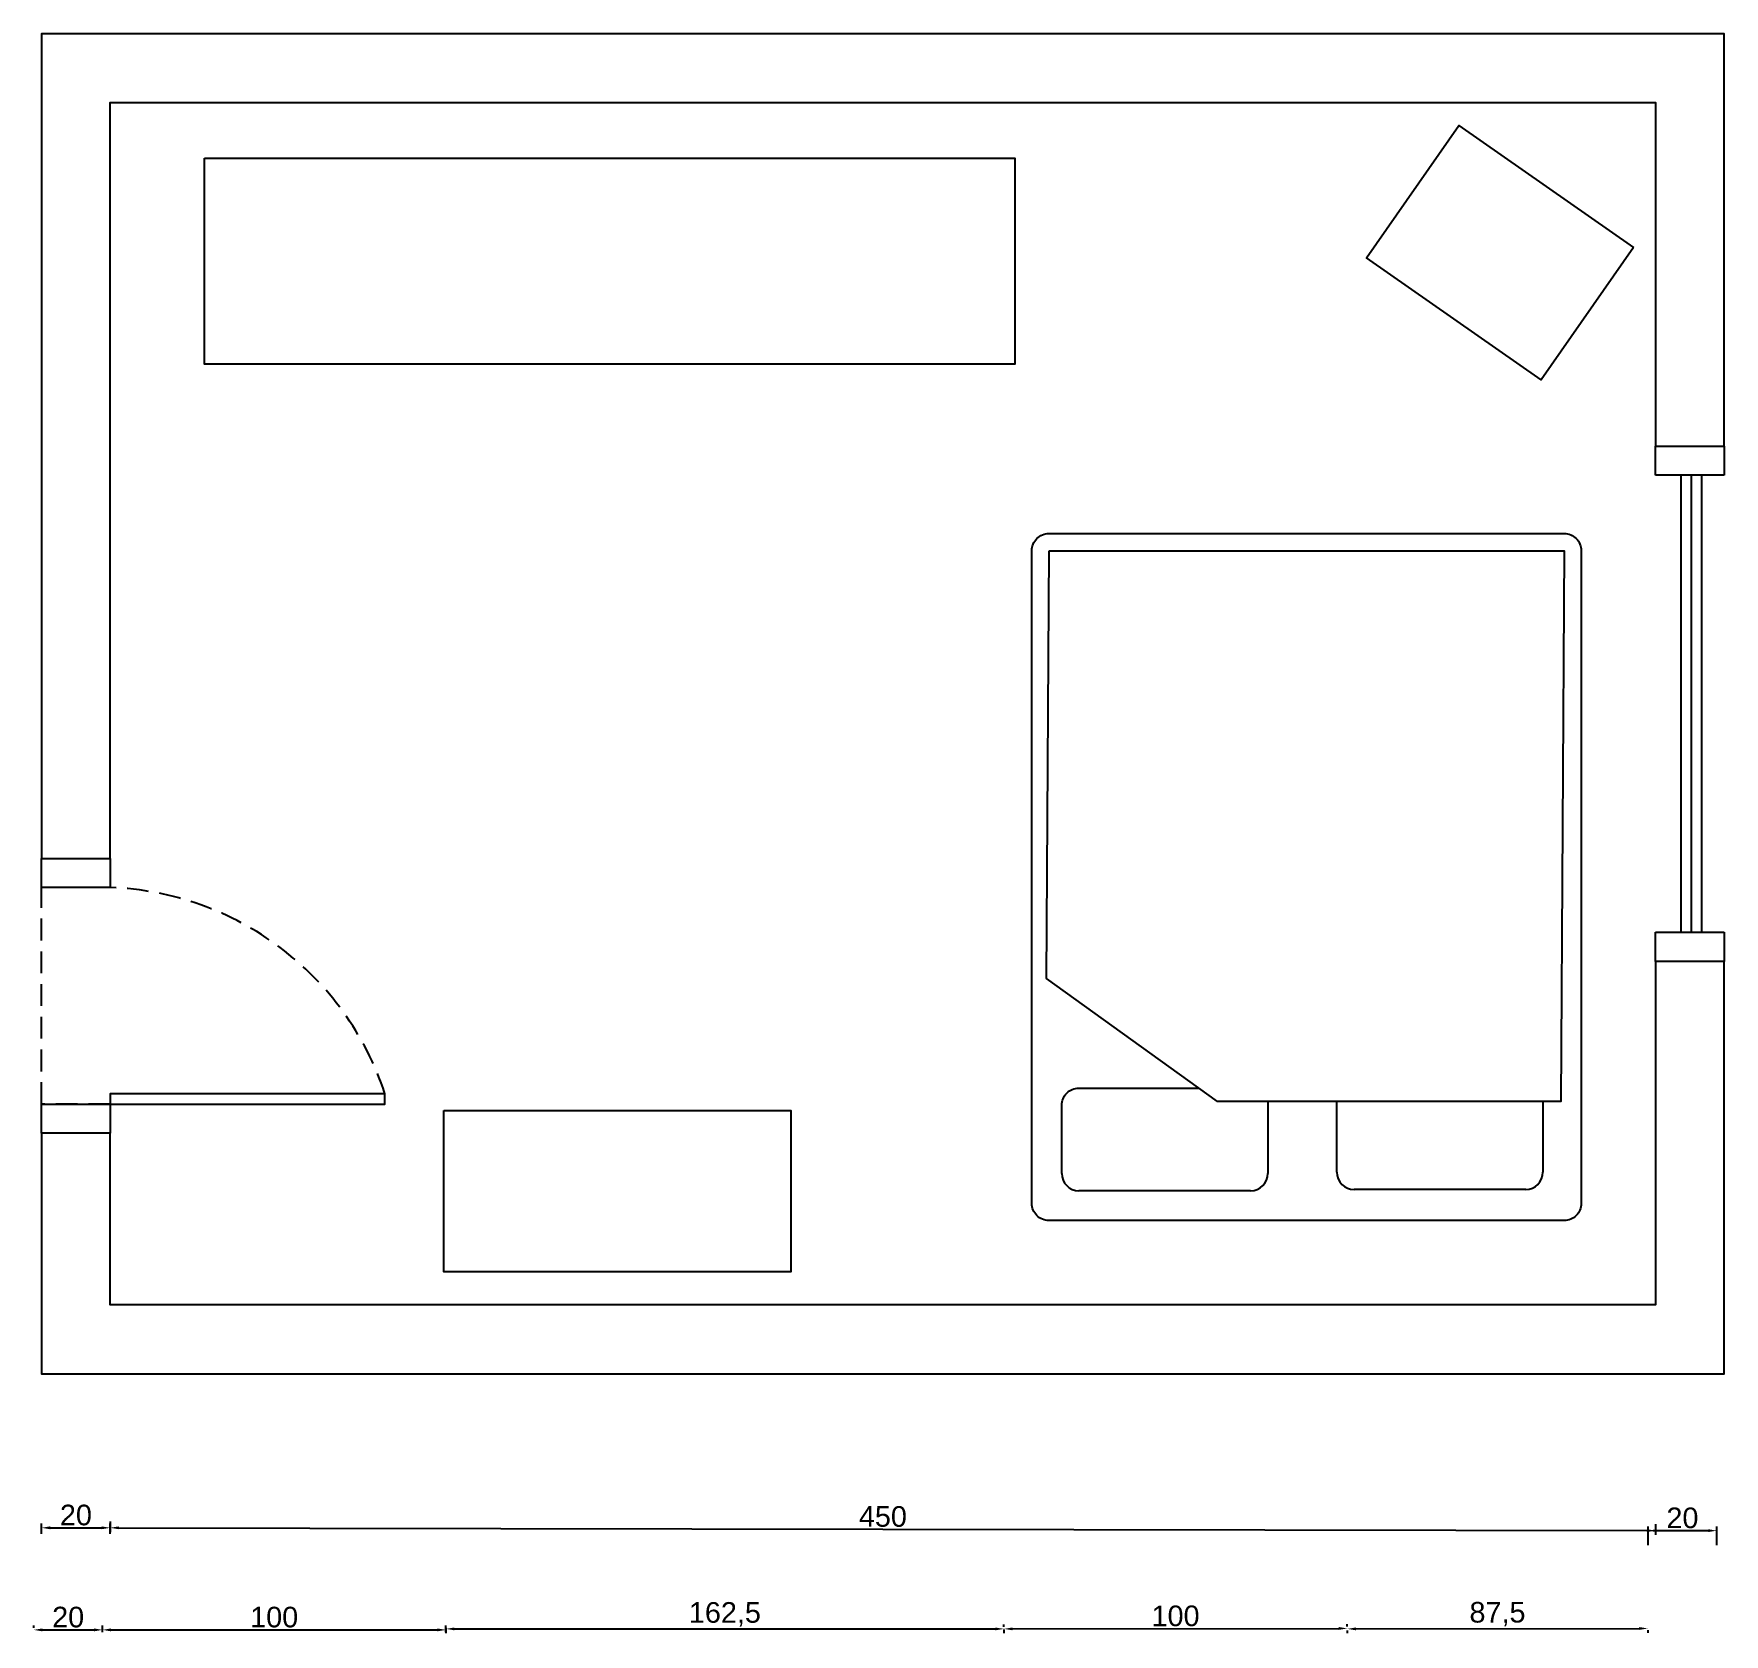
# Model space of a CAD drawing. Header units: millimetres. Extents: x 504 to 1831, y 549 to 1496.
# Drawn here: x 1250.6 to 1742.9, y 1029.8 to 1495.6 of the extents above; entities that cross this region are included whole.
import ezdxf

# ---------------------------------------------------------------- set-up
doc = ezdxf.new("R2010")
doc.units = ezdxf.units.MM
doc.linetypes.add('HIDDEN', pattern=[9.525, 6.35, -3.175])
doc.layers.add('kapı', color=7, linetype='Continuous')
doc.styles.get("Standard").update_dxf_attribs({"font": 'Arial.ttf'})
doc.dimstyles.new('ISO-25', dxfattribs={"dimtxt": 2.5, "dimasz": 2.5, "dimexe": 1.25, "dimexo": 0.625, "dimtad": 1, "dimtxsty": 'Standard', "dimcen": 2.5, "dimadec": 0, "dimazin": 0, "dimtfac": 1, "dimtmove": 0, "dimatfit": 3, "dimfxl": 1, "dimarcsym": 0})

# ---------------------------------------------------------------- blocks, each defined once
blk = doc.blocks.new('KPI_01')
for p, q in [((0, 80), (20, 80)), ((20, 0), (0, 0))]:
    blk.add_line(p, q)
at = {"layer": 'kapı', "color": 1}
for p, q in [((0, 71.52), (0, 80)), ((20, 80), (20, 71.52)), ((20, 71.52), (0, 71.52)), ((0, 8.48), (20, 8.48)), ((0, 0), (0, 8.48)), ((20, 8.48), (20, 0))]:
    blk.add_line(p, q, dxfattribs=at)
at = {"layer": 'kapı', "color": 1, "linetype": 'HIDDEN', "transparency": 33554687}
for p, q in [((0, 8.48), (0, 71.52)), ((20, 8.48), (0, 8.48))]:
    blk.add_line(p, q, dxfattribs=at)
at = {"layer": 'kapı', "color": 1}
blk.add_lwpolyline([(20, 8.48), (100, 8.48), (100, 11.48), (20, 11.48)], close=True, dxfattribs=at)
at = {"layer": 'kapı', "color": 1, "linetype": 'HIDDEN', "transparency": 33554687}
blk.add_arc((16.94, -15.88), 87.45, 18.2271, 87.9916, dxfattribs=at)
blk = doc.blocks.new('PN_01')
for p, q in [((0, 150), (20, 150)), ((20, 150), (20, 150)), ((20, 0), (0, 0))]:
    blk.add_line(p, q)
at = {"layer": 'kapı', "color": 1}
for p, q in [((0, 141.52), (0, 150)), ((20, 150), (20, 141.52)), ((20, 141.52), (0, 141.52)), ((0, 8.48), (20, 8.48)), ((0, 0), (0, 8.48)), ((20, 8.48), (20, 0))]:
    blk.add_line(p, q, dxfattribs=at)
for points in [[(7.4, 141.52), (7.4, 8.48)], [(7.4, 141.52), (7.4, 8.48)], [(10.4, 141.52), (10.4, 8.48)], [(13.4, 141.52), (13.4, 8.48)]]:
    blk.add_lwpolyline(points, dxfattribs=at)
blk = doc.blocks.new('DL_01')
at = {"layer": 'kapı', "color": 252}
blk.add_lwpolyline([(0, 0), (236, 0), (236, -60), (0, -60)], close=True, dxfattribs=at)
blk = doc.blocks.new('DL_02')
at = {"layer": 'kapı', "color": 252}
blk.add_lwpolyline([(50.85, -35.48), (23.95, -74.02), (-26.9, -38.54), (0, 0)], close=True, dxfattribs=at)
blk = doc.blocks.new('DL_03')
at = {"layer": 'kapı', "color": 252}
blk.add_lwpolyline([(-101, 0), (0, 0), (0, -47), (-101, -47)], close=True, dxfattribs=at)
blk = doc.blocks.new('*D58')
at = {"layer": 'Defpoints', "color": 0, "transparency": 16777216}
for p in [(1250.61, 1031.06), (1270.61, 1031.06), (1270.61, 1031.06)]:
    blk.add_point(p, dxfattribs=at)
at = {"layer": 'kapı', "color": 0, "lineweight": -2, "transparency": 16777216}
for p, q in [((1250.61, 1031.69), (1250.61, 1032.31)), ((1253.11, 1031.06), (1268.11, 1031.06)), ((1270.61, 1031.69), (1270.61, 1032.31))]:
    blk.add_line(p, q, dxfattribs=at)
at = {"layer": 'kapı', "color": 0, "transparency": 16777216}
for points in [[(1253.11, 1031.48), (1253.11, 1030.64), (1250.61, 1031.06)], [(1268.11, 1031.48), (1268.11, 1030.64), (1270.61, 1031.06)]]:
    blk.add_solid(points, dxfattribs=at)
at = {"layer": 'kapı', "color": 0, "transparency": 16777216, "insert": (1260.61, 1034.75), "char_height": 6, "attachment_point": 5}
blk.add_mtext('20', dxfattribs=at)
blk = doc.blocks.new('*D59')
at = {"layer": 'Defpoints', "color": 0, "transparency": 16777216}
for p in [(1533.11, 1031.33), (1633.11, 1031.48), (1633.11, 1031.47)]:
    blk.add_point(p, dxfattribs=at)
at = {"layer": 'kapı', "color": 0, "lineweight": -2, "transparency": 16777216}
for p, q in [((1533.11, 1031.95), (1533.1, 1032.6)), ((1535.61, 1031.35), (1630.61, 1031.48)), ((1633.11, 1032.09), (1633.1, 1032.73))]:
    blk.add_line(p, q, dxfattribs=at)
at = {"layer": 'kapı', "color": 0, "transparency": 16777216}
for points in [[(1535.61, 1031.77), (1535.61, 1030.93), (1533.11, 1031.35)], [(1630.61, 1031.9), (1630.61, 1031.06), (1633.11, 1031.48)]]:
    blk.add_solid(points, dxfattribs=at)
at = {"layer": 'kapı', "color": 0, "transparency": 16777216, "insert": (1583.1, 1035.1), "char_height": 6, "attachment_point": 5, "rotation": 0.0788}
blk.add_mtext('100', dxfattribs=at)
blk = doc.blocks.new('*D62')
at = {"layer": 'Defpoints', "color": 0, "transparency": 16777216}
for p in [(1633.11, 1031.48), (1720.61, 1031.6), (1720.61, 1031.47)]:
    blk.add_point(p, dxfattribs=at)
at = {"layer": 'kapı', "color": 0, "lineweight": -2, "transparency": 16777216}
for p, q in [((1633.11, 1030.86), (1633.11, 1030.1)), ((1635.61, 1031.36), (1718.11, 1031.47)), ((1720.61, 1030.98), (1720.61, 1030.22))]:
    blk.add_line(p, q, dxfattribs=at)
at = {"layer": 'kapı', "color": 0, "transparency": 16777216}
for points in [[(1635.61, 1031.77), (1635.61, 1030.94), (1633.11, 1031.35)], [(1718.11, 1031.89), (1718.11, 1031.05), (1720.61, 1031.47)]]:
    blk.add_solid(points, dxfattribs=at)
at = {"layer": 'kapı', "color": 0, "transparency": 16777216, "insert": (1676.85, 1035.64), "char_height": 6, "attachment_point": 5, "rotation": 0.0788}
blk.add_mtext('87,5', dxfattribs=at)
blk = doc.blocks.new('*D60')
at = {"layer": 'Defpoints', "color": 0, "transparency": 16777216}
for p in [(1270.61, 1029.81), (1370.61, 1031.06), (1370.61, 1029.81)]:
    blk.add_point(p, dxfattribs=at)
at = {"layer": 'kapı', "color": 0, "lineweight": -2, "transparency": 16777216}
for p, q in [((1270.61, 1030.44), (1270.61, 1032.31)), ((1273.11, 1031.06), (1368.11, 1031.06)), ((1370.61, 1030.44), (1370.61, 1032.31))]:
    blk.add_line(p, q, dxfattribs=at)
at = {"layer": 'kapı', "color": 0, "transparency": 16777216}
for points in [[(1273.11, 1031.48), (1273.11, 1030.64), (1270.61, 1031.06)], [(1368.11, 1031.48), (1368.11, 1030.64), (1370.61, 1031.06)]]:
    blk.add_solid(points, dxfattribs=at)
at = {"layer": 'kapı', "color": 0, "transparency": 16777216, "insert": (1320.61, 1034.75), "char_height": 6, "attachment_point": 5}
blk.add_mtext('100', dxfattribs=at)
blk = doc.blocks.new('*D61')
at = {"layer": 'Defpoints', "color": 0, "transparency": 16777216}
for p in [(1370.61, 1032.31), (1533.1, 1031.77), (1533.1, 1031.35)]:
    blk.add_point(p, dxfattribs=at)
at = {"layer": 'kapı', "color": 0, "lineweight": -2, "transparency": 16777216}
for p, q in [((1370.61, 1031.69), (1370.61, 1030.1)), ((1373.11, 1031.35), (1530.6, 1031.35)), ((1533.1, 1031.15), (1533.1, 1030.1))]:
    blk.add_line(p, q, dxfattribs=at)
at = {"layer": 'kapı', "color": 0, "transparency": 16777216}
for points in [[(1373.11, 1031.76), (1373.11, 1030.93), (1370.61, 1031.35)], [(1530.6, 1031.76), (1530.6, 1030.93), (1533.1, 1031.35)]]:
    blk.add_solid(points, dxfattribs=at)
at = {"layer": 'kapı', "color": 0, "transparency": 16777216, "insert": (1451.86, 1035.58), "char_height": 6, "attachment_point": 5}
blk.add_mtext('162,5', dxfattribs=at)
blk = doc.blocks.new('*D63')
at = {"layer": 'Defpoints', "color": 0, "transparency": 16777216}
for p in [(1252.87, 1058.38), (1272.87, 1060.77), (1272.87, 1058.38)]:
    blk.add_point(p, dxfattribs=at)
at = {"layer": 'kapı', "color": 0, "lineweight": -2, "transparency": 16777216}
for p, q in [((1252.87, 1059.01), (1252.87, 1062.02)), ((1255.37, 1060.77), (1270.37, 1060.77)), ((1272.87, 1059.01), (1272.87, 1062.02))]:
    blk.add_line(p, q, dxfattribs=at)
at = {"layer": 'kapı', "color": 0, "transparency": 16777216}
for points in [[(1255.37, 1061.19), (1255.37, 1060.36), (1252.87, 1060.77)], [(1270.37, 1061.19), (1270.37, 1060.36), (1272.87, 1060.77)]]:
    blk.add_solid(points, dxfattribs=at)
at = {"layer": 'kapı', "color": 0, "transparency": 16777216, "insert": (1262.87, 1064.46), "char_height": 6, "attachment_point": 5}
blk.add_mtext('20', dxfattribs=at)
blk = doc.blocks.new('*D64')
at = {"layer": 'Defpoints', "color": 0, "transparency": 16777216}
for p in [(1740.71, 1059.94), (1720.71, 1055.05), (1740.71, 1055.05)]:
    blk.add_point(p, dxfattribs=at)
at = {"layer": 'kapı', "color": 0, "lineweight": -2, "transparency": 16777216}
for p, q in [((1720.71, 1055.68), (1720.71, 1061.19)), ((1723.21, 1059.94), (1738.21, 1059.94)), ((1740.71, 1055.68), (1740.71, 1061.19))]:
    blk.add_line(p, q, dxfattribs=at)
at = {"layer": 'kapı', "color": 0, "transparency": 16777216}
for points in [[(1723.21, 1060.36), (1723.21, 1059.52), (1720.71, 1059.94)], [(1738.21, 1060.36), (1738.21, 1059.52), (1740.71, 1059.94)]]:
    blk.add_solid(points, dxfattribs=at)
at = {"layer": 'kapı', "color": 0, "transparency": 16777216, "insert": (1730.71, 1063.63), "char_height": 6, "attachment_point": 5}
blk.add_mtext('20', dxfattribs=at)
blk = doc.blocks.new('*D65')
at = {"layer": 'Defpoints', "color": 0, "transparency": 16777216}
for p in [(1272.87, 1063.27), (1722.86, 1059.94), (1722.87, 1062.44)]:
    blk.add_point(p, dxfattribs=at)
at = {"layer": 'kapı', "color": 0, "lineweight": -2, "transparency": 16777216}
for p, q in [((1272.87, 1062.65), (1272.86, 1059.52)), ((1275.36, 1060.77), (1720.36, 1059.94)), ((1722.87, 1061.81), (1722.86, 1058.69))]:
    blk.add_line(p, q, dxfattribs=at)
at = {"layer": 'kapı', "color": 0, "transparency": 16777216}
for points in [[(1275.36, 1061.19), (1275.36, 1060.35), (1272.86, 1060.77)], [(1720.36, 1060.36), (1720.36, 1059.53), (1722.86, 1059.94)]]:
    blk.add_solid(points, dxfattribs=at)
at = {"layer": 'kapı', "color": 0, "transparency": 16777216, "insert": (1497.87, 1064.04), "char_height": 6, "attachment_point": 5, "rotation": 359.8934}
blk.add_mtext('450', dxfattribs=at)

msp = doc.modelspace()

# ---------------------------------------------------------------- linework, layer by layer
at = {"color": 5}
for points in [[(1742.868, 1375.626), (1742.868, 1495.626), (1252.868, 1495.626), (1252.868, 1255.626), (1272.868, 1255.626), (1272.868, 1475.626), (1722.868, 1475.626), (1722.868, 1375.626)], [(1722.868, 1225.626), (1722.868, 1125.626), (1272.868, 1125.626), (1272.868, 1175.626), (1252.868, 1175.626), (1252.868, 1105.626), (1742.868, 1105.626), (1742.868, 1225.626)]]:
    msp.add_lwpolyline(points, close=True, dxfattribs=at)
at = {"layer": 'kapı', "color": 252}
for p, q in [((1609.949, 1184.727), (1609.949, 1163.895)), ((1630.074, 1164.281), (1630.074, 1184.727)), ((1690.074, 1184.727), (1690.074, 1164.281)), ((1604.949, 1158.895), (1554.949, 1158.895)), ((1685.074, 1159.281), (1635.074, 1159.281))]:
    msp.add_line(p, q, dxfattribs=at)
msp.add_lwpolyline([(1546.25, 1350.185), (1696.25, 1350.185, -0.4142136), (1701.25, 1345.185), (1701.25, 1155.185, -0.4142136), (1696.25, 1150.185), (1546.25, 1150.185, -0.4142136), (1541.25, 1155.185), (1541.25, 1345.185, -0.4142136)], format="xyb", close=True, dxfattribs=at)
msp.add_lwpolyline([(1546.25, 1345.185), (1696.25, 1345.185), (1695.319, 1184.877), (1620.319, 1184.877), (1595.319, 1184.877), (1545.527, 1220.664)], close=True, dxfattribs=at)
msp.add_lwpolyline([(1549.949, 1163.895), (1549.949, 1183.767, -0.4142136), (1554.949, 1188.767), (1589.907, 1188.767)], format="xyb", dxfattribs=at)
for centre, start, end in [((1554.949, 1163.895), 180, 270), ((1604.949, 1163.895), 270, 0), ((1635.074, 1164.281), 180, 270), ((1685.074, 1164.281), 270, 0)]:
    msp.add_arc(centre, 5, start, end, dxfattribs=at)

# ---------------------------------------------------------------- block references
for name, p in [('DL_02', (1665.595, 1468.936)), ('DL_01', (1300.302, 1459.481)), ('DL_03', (1471.037, 1182.273))]:
    msp.add_blockref(name, p, dxfattribs=at)
at = {"layer": 'kapı', "color": 1}
for name, p in [('PN_01', (1722.868, 1225.626)), ('KPI_01', (1252.868, 1175.626))]:
    msp.add_blockref(name, p, dxfattribs=at)

# ---------------------------------------------------------------- dimensions: what is measured, and where the dimension line sits
at = {"layer": 'kapı', "color": 252}
for base, p1, p2, picture, middle in [((1272.868, 1060.775), (1252.868, 1058.384), (1272.868, 1058.384), '*D63', (1262.868, 1064.463)), ((1740.713, 1059.942), (1720.713, 1055.05), (1740.713, 1055.05), '*D64', (1730.713, 1063.63)), ((1270.606, 1031.061), (1250.606, 1031.061), (1270.606, 1031.061), '*D58', (1260.606, 1034.749)), ((1370.606, 1031.061), (1270.606, 1029.811), (1370.606, 1029.811), '*D60', (1320.606, 1034.75)), ((1533.105, 1031.346), (1370.606, 1032.311), (1533.105, 1031.775), '*D61', (1451.855, 1035.577))]:
    dim = msp.add_linear_dim(base=base, p1=p1, p2=p2, dimstyle='ISO-25', override={"dimtxt": 6}, dxfattribs=at)
    dim.commit()
    dim.dimension.update_dxf_attribs({"geometry": picture, "text_midpoint": middle})
for p1, p2, distance, picture, middle in [((1272.868, 1063.275), (1722.867, 1062.438), -2.5, '*D65', (1497.869, 1064.045)), ((1533.106, 1031.328), (1633.106, 1031.465), 0.019, '*D59', (1583.101, 1035.104)), ((1633.106, 1031.484), (1720.606, 1031.604), -0.132, '*D62', (1676.851, 1035.643))]:
    dim = msp.add_aligned_dim(p1=p1, p2=p2, distance=distance, dimstyle='ISO-25', override={"dimtxt": 6}, dxfattribs=at)
    dim.commit()
    dim.dimension.update_dxf_attribs({"geometry": picture, "text_midpoint": middle})

doc.saveas('drawing.dxf')
